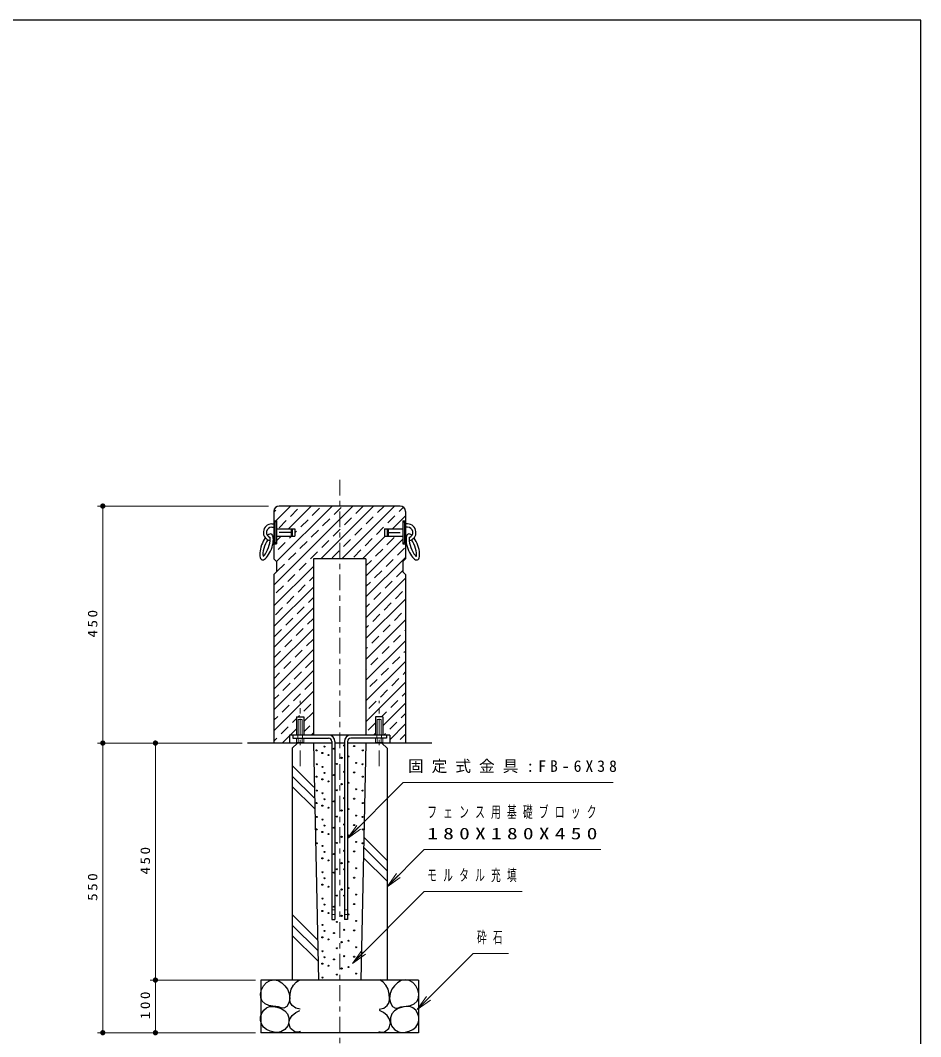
# Model space of a CAD drawing. Units: millimetres on the paper, scale 1:10. Extents: x -365 to 12, y -47 to 257.
# Drawn here: x -171 to 0, y 64 to 257 of the extents above; entities that cross this region are included whole.
import ezdxf

# ---------------------------------------------------------------- set-up
doc = ezdxf.new("R2010")
doc.units = ezdxf.units.MM
doc.linetypes.add('USER1', pattern=[4.5, 2.5, -2])
doc.linetypes.add('USER2', pattern=[6, 3, -1, 1, -1])
doc.layers.add('LY_1', color=7, linetype='Continuous', lineweight=13)
doc.layers.add('LY_2', color=7, linetype='Continuous', lineweight=13)
doc.styles.add('ＭＳ ゴシック', font='')
doc.styles.get('ＭＳ ゴシック').set_extended_font_data('MS Gothic')

# ---------------------------------------------------------------- blocks, each defined once
blk = doc.blocks.new('filled_dot')
at = {"color": 0, "linetype": 'Continuous', "lineweight": -2, "const_width": 1.25}
blk.add_lwpolyline([(-0.625, 0, 1), (0.625, 0, 1)], format="xyb", close=True, dxfattribs=at)

msp = doc.modelspace()

# ---------------------------------------------------------------- linework, layer by layer
at = {"layer": 'LY_1', "linetype": 'USER2'}
for p, q in [((-110.368, 169.769), (-110.368, 61.269)), ((-117.868, 115.369), (-117.868, 127.769)), ((-102.868, 115.369), (-102.868, 127.769))]:
    msp.add_line(p, q, dxfattribs=at)
at = {"layer": 'LY_1'}
for p, q in [((-123.868, 164.769), (-156.368, 164.769)), ((-155.368, 119.769), (-155.368, 164.769)), ((-122.868, 149.772), (-107.872, 164.769)), ((-122.526, 161.969), (-119.726, 164.769)), ((-122.368, 154.224), (-111.823, 164.769)), ((-120.074, 160.469), (-115.774, 164.769)), ((-119.707, 162.812), (-118.36, 164.159)), ((-115.576, 162.992), (-114.229, 164.339)), ((-113.92, 154.769), (-103.92, 164.769)), ((-111.445, 163.171), (-110.098, 164.518)), ((-109.969, 154.769), (-99.969, 164.769)), ((-107.314, 163.351), (-105.967, 164.698)), ((-103.183, 163.53), (-101.945, 164.769)), ((-99.052, 163.71), (-98.226, 164.536)), ((-122.868, 163.602), (-122.491, 163.979)), ((-117.731, 160.836), (-116.384, 162.183)), ((-113.6, 161.016), (-112.253, 162.363)), ((-109.469, 161.196), (-108.122, 162.543)), ((-105.338, 161.375), (-103.991, 162.722)), ((-101.207, 161.555), (-99.86, 162.902)), ((-100.318, 160.469), (-97.868, 162.918)), ((-121.862, 160.657), (-120.515, 162.004)), ((-115.755, 158.861), (-114.408, 160.208)), ((-111.625, 159.04), (-110.278, 160.387)), ((-107.494, 159.22), (-106.147, 160.567)), ((-103.363, 159.4), (-102.016, 160.747)), ((-122.368, 158.175), (-121.474, 159.069)), ((-119.886, 158.681), (-119.499, 159.069)), ((-118.868, 159.699), (-118.539, 160.028)), ((-109.649, 157.065), (-108.302, 158.412)), ((-106.018, 154.769), (-101.718, 159.069)), ((-105.518, 157.244), (-104.171, 158.591)), ((-105.368, 151.467), (-98.368, 158.467)), ((-101.387, 157.424), (-100.04, 158.771)), ((-122.042, 156.526), (-120.695, 157.873)), ((-117.911, 156.705), (-116.564, 158.053)), ((-113.78, 156.885), (-112.433, 158.232)), ((-107.673, 155.089), (-106.326, 156.436)), ((-103.542, 155.269), (-102.195, 156.616)), ((-99.411, 155.448), (-98.064, 156.795)), ((-122.868, 155.699), (-122.85, 155.718)), ((-120.066, 154.55), (-118.719, 155.897)), ((-115.935, 154.73), (-114.588, 156.077)), ((-111.804, 154.909), (-110.457, 156.256)), ((-105.368, 147.516), (-97.868, 155.016)), ((-105.368, 153.443), (-104.351, 154.46)), ((-101.567, 153.293), (-100.22, 154.64)), ((-122.868, 145.821), (-115.368, 153.321)), ((-122.221, 152.395), (-120.874, 153.742)), ((-118.09, 152.575), (-116.743, 153.922)), ((-103.722, 151.138), (-102.375, 152.485)), ((-99.591, 151.317), (-98.368, 152.54)), ((-120.246, 150.419), (-118.899, 151.766)), ((-116.115, 150.599), (-115.368, 151.345)), ((-105.368, 143.565), (-97.868, 151.065)), ((-122.868, 141.87), (-115.368, 149.37)), ((-122.401, 148.264), (-121.054, 149.611)), ((-118.27, 148.444), (-116.923, 149.791)), ((-105.368, 149.491), (-104.53, 150.329)), ((-101.746, 149.162), (-100.399, 150.509)), ((-120.425, 146.288), (-119.078, 147.635)), ((-116.294, 146.468), (-115.368, 147.394)), ((-105.368, 139.613), (-97.868, 147.113)), ((-103.902, 147.007), (-102.555, 148.354)), ((-99.771, 147.186), (-98.424, 148.533)), ((-122.868, 137.918), (-115.368, 145.418)), ((-122.58, 144.133), (-121.233, 145.48)), ((-118.45, 144.313), (-117.103, 145.66)), ((-105.368, 145.54), (-104.71, 146.199)), ((-101.926, 145.031), (-100.579, 146.378)), ((-120.605, 142.157), (-119.258, 143.504)), ((-116.474, 142.337), (-115.368, 143.443)), ((-105.368, 135.662), (-97.868, 143.162)), ((-104.081, 142.876), (-102.734, 144.223)), ((-99.95, 143.055), (-98.603, 144.403)), ((-122.868, 133.967), (-115.368, 141.467)), ((-122.76, 140.002), (-121.413, 141.349)), ((-118.629, 140.182), (-117.282, 141.529)), ((-105.368, 141.589), (-104.889, 142.068)), ((-102.106, 140.9), (-100.758, 142.247)), ((-97.975, 141.08), (-97.868, 141.186)), ((-120.784, 138.027), (-119.437, 139.374)), ((-116.654, 138.206), (-115.368, 139.491)), ((-105.368, 131.711), (-97.868, 139.211)), ((-104.261, 138.745), (-102.914, 140.092)), ((-100.13, 138.925), (-98.783, 140.272)), ((-122.868, 130.016), (-115.368, 137.516)), ((-122.868, 135.943), (-121.593, 137.218)), ((-118.809, 136.051), (-117.462, 137.398)), ((-105.368, 137.638), (-105.069, 137.937)), ((-102.285, 136.769), (-100.938, 138.116)), ((-98.154, 136.949), (-97.868, 137.235)), ((-120.964, 133.896), (-119.617, 135.243)), ((-116.833, 134.075), (-115.486, 135.422)), ((-105.368, 127.759), (-97.868, 135.259)), ((-104.44, 134.614), (-103.093, 135.961)), ((-100.309, 134.794), (-98.962, 136.141)), ((-122.868, 126.065), (-115.368, 133.565)), ((-118.988, 131.92), (-117.641, 133.267)), ((-105.368, 133.686), (-105.249, 133.806)), ((-102.465, 132.638), (-101.118, 133.985)), ((-98.334, 132.818), (-97.868, 133.284)), ((-122.868, 131.991), (-121.772, 133.087)), ((-117.013, 129.944), (-115.666, 131.291)), ((-105.368, 123.808), (-97.868, 131.308)), ((-104.62, 130.483), (-103.273, 131.83)), ((-100.489, 130.663), (-99.142, 132.01)), ((-122.868, 122.113), (-115.368, 129.613)), ((-121.144, 129.765), (-119.797, 131.112)), ((-102.644, 128.507), (-101.297, 129.855)), ((-98.513, 128.687), (-97.868, 129.332)), ((-122.868, 128.04), (-121.952, 128.956)), ((-119.168, 127.789), (-117.821, 129.136)), ((-104.8, 126.352), (-103.453, 127.699)), ((-100.669, 126.532), (-99.322, 127.879)), ((-121.323, 125.634), (-119.976, 126.981)), ((-117.192, 125.813), (-115.845, 127.16)), ((-117.168, 123.862), (-115.368, 125.662)), ((-102.432, 124.769), (-101.477, 125.724)), ((-102.168, 123.057), (-97.868, 127.357)), ((-122.868, 124.089), (-122.131, 124.826)), ((-119.348, 123.658), (-118.568, 124.438)), ((-118.268, 121.269), (-118.268, 124.269)), ((-118.268, 124.269), (-117.468, 124.269)), ((-118.237, 124.769), (-118.001, 125.005)), ((-117.468, 121.269), (-117.468, 124.269)), ((-104.979, 122.221), (-103.632, 123.568)), ((-103.268, 121.269), (-103.268, 124.269)), ((-103.268, 124.269), (-102.468, 124.269)), ((-102.468, 121.269), (-102.468, 124.269)), ((-100.848, 122.401), (-99.501, 123.748)), ((-98.693, 124.556), (-97.868, 125.381)), ((-121.503, 121.503), (-120.156, 122.85)), ((-119.761, 121.269), (-118.568, 122.462)), ((-117.168, 121.886), (-116.025, 123.03)), ((-115.81, 121.269), (-115.368, 121.711)), ((-103.956, 121.269), (-103.568, 121.657)), ((-101.98, 121.269), (-101.656, 121.593)), ((-100.868, 120.405), (-97.868, 123.405)), ((-131.368, 119.769), (-156.368, 119.769)), ((-128.868, 119.769), (-156.368, 119.769)), ((-155.368, 64.769), (-155.368, 119.769)), ((-145.368, 74.769), (-145.368, 119.769)), ((-122.868, 120.138), (-122.311, 120.695)), ((-121.261, 119.769), (-119.868, 121.162)), ((-118.587, 120.669), (-118.587, 119.869)), ((-117.149, 119.869), (-118.587, 119.869)), ((-118.228, 119.869), (-118.228, 120.669)), ((-117.509, 119.869), (-117.509, 120.669)), ((-117.149, 120.669), (-117.149, 119.869)), ((-103.587, 120.669), (-103.587, 119.869)), ((-103.587, 119.869), (-102.149, 119.869)), ((-103.228, 119.869), (-103.228, 120.669)), ((-102.509, 119.869), (-102.509, 120.669)), ((-102.149, 120.669), (-102.149, 119.869)), ((-98.873, 120.425), (-97.868, 121.43)), ((-115.248, 111.365), (-119.368, 115.485)), ((-115.203, 109.34), (-119.368, 113.505)), ((-115.158, 107.315), (-119.368, 111.525)), ((-108.906, 101.667), (-107.138, 104.142)), ((-108.906, 101.667), (-106.785, 103.788)), ((-106.431, 103.435), (-108.906, 101.667)), ((-101.368, 97.485), (-105.7, 101.818)), ((-101.368, 95.505), (-105.743, 99.881)), ((-101.368, 93.525), (-105.786, 97.944)), ((-101.368, 92.501), (-99.6, 94.976)), ((-101.368, 92.501), (-99.247, 94.622)), ((-98.893, 94.269), (-101.368, 92.501)), ((-114.605, 82.438), (-119.368, 87.201)), ((-114.56, 80.413), (-119.368, 85.221)), ((-114.515, 78.388), (-119.368, 83.241)), ((-107.933, 77.936), (-106.166, 80.411)), ((-107.933, 77.936), (-105.812, 80.057)), ((-105.458, 79.704), (-107.933, 77.936)), ((-126.368, 74.769), (-146.368, 74.769)), ((-145.368, 64.769), (-145.368, 74.769)), ((-95.618, 69.189), (-93.85, 71.664)), ((-95.618, 69.189), (-93.497, 71.31)), ((-93.143, 70.957), (-95.618, 69.189)), ((-126.368, 64.769), (-156.368, 64.769))]:
    msp.add_line(p, q, dxfattribs=at)
at = {"layer": 'LY_1', "color": 3, "lineweight": 25}
for p, q in [((-98.868, 164.769), (-121.868, 164.769)), ((-122.868, 163.769), (-122.868, 154.769)), ((-97.868, 163.769), (-97.868, 154.769)), ((-123.268, 161.369), (-122.668, 161.369)), ((-123.268, 160.769), (-122.668, 160.769)), ((-122.868, 161.969), (-122.368, 161.969)), ((-122.668, 161.769), (-122.668, 157.769)), ((-122.368, 161.769), (-122.668, 161.769)), ((-122.368, 161.969), (-122.368, 157.569)), ((-122.368, 160.469), (-118.868, 160.469)), ((-119.568, 160.469), (-119.568, 159.069)), ((-119.368, 160.469), (-119.368, 159.069)), ((-118.868, 160.469), (-118.868, 159.069)), ((-101.868, 160.469), (-101.868, 159.069)), ((-101.868, 160.469), (-98.368, 160.469)), ((-101.368, 160.469), (-101.368, 159.069)), ((-101.168, 160.469), (-101.168, 159.069)), ((-98.368, 161.969), (-98.368, 157.569)), ((-98.368, 161.969), (-97.868, 161.969)), ((-98.368, 161.769), (-98.068, 161.769)), ((-98.068, 161.769), (-98.068, 157.769)), ((-97.468, 161.369), (-98.068, 161.369)), ((-97.468, 160.769), (-98.068, 160.769)), ((-122.987, 158.769), (-122.668, 158.769)), ((-122.368, 159.069), (-118.868, 159.069)), ((-119.568, 159.769), (-121.868, 159.769)), ((-101.868, 159.069), (-98.368, 159.069)), ((-101.168, 159.769), (-98.868, 159.769)), ((-97.749, 158.769), (-98.068, 158.769)), ((-122.979, 158.169), (-122.668, 158.169)), ((-122.868, 157.569), (-122.368, 157.569)), ((-122.368, 157.769), (-122.668, 157.769)), ((-98.368, 157.769), (-98.068, 157.769)), ((-98.368, 157.569), (-97.868, 157.569)), ((-97.757, 158.169), (-98.068, 158.169)), ((-122.868, 154.769), (-122.368, 154.269)), ((-105.368, 154.769), (-115.368, 154.769)), ((-115.368, 154.769), (-115.368, 121.269)), ((-105.368, 154.769), (-105.368, 121.269)), ((-98.368, 154.269), (-97.868, 154.769)), ((-122.368, 154.269), (-122.368, 152.269)), ((-98.368, 154.269), (-98.368, 152.269)), ((-122.868, 151.769), (-122.368, 152.269)), ((-122.868, 151.769), (-122.868, 119.769)), ((-98.368, 152.269), (-97.868, 151.769)), ((-97.868, 151.769), (-97.868, 119.769)), ((-118.568, 124.769), (-117.168, 124.769)), ((-118.568, 124.769), (-118.568, 121.269)), ((-117.168, 124.769), (-117.168, 121.269)), ((-102.168, 124.769), (-103.568, 124.769)), ((-103.568, 124.769), (-103.568, 121.269)), ((-102.168, 124.769), (-102.168, 121.269)), ((-100.868, 121.269), (-119.868, 121.269)), ((-119.868, 121.269), (-119.868, 119.769)), ((-118.568, 121.269), (-119.868, 121.269)), ((-118.368, 119.769), (-119.368, 118.769)), ((-119.268, 121.269), (-119.268, 120.669)), ((-119.268, 120.669), (-112.468, 120.669)), ((-111.868, 119.769), (-118.368, 119.769)), ((-115.368, 119.769), (-114.368, 74.769)), ((-111.868, 120.069), (-111.868, 86.269)), ((-111.268, 120.069), (-111.268, 86.269)), ((-109.468, 119.769), (-111.268, 119.769)), ((-109.468, 120.069), (-109.468, 86.269)), ((-108.868, 120.069), (-108.868, 86.269)), ((-102.368, 119.769), (-108.868, 119.769)), ((-101.468, 120.669), (-108.268, 120.669)), ((-105.368, 119.769), (-106.368, 74.769)), ((-105.368, 119.769), (-105.368, 119.63)), ((-102.368, 119.769), (-101.368, 118.769)), ((-101.468, 121.269), (-101.468, 120.669)), ((-100.868, 121.269), (-100.868, 119.769)), ((-119.368, 118.769), (-119.368, 74.769)), ((-101.368, 118.769), (-101.368, 74.769)), ((-111.868, 86.269), (-111.268, 86.269)), ((-108.868, 86.269), (-109.468, 86.269)), ((-95.368, 74.769), (-125.368, 74.769)), ((-125.368, 74.769), (-125.368, 64.769)), ((-95.368, 74.769), (-95.368, 64.769)), ((-95.368, 64.769), (-125.368, 64.769))]:
    msp.add_line(p, q, dxfattribs=at)
at = {"layer": 'LY_1', "color": 20, "lineweight": 25}
for p, q in [((-111.868, 119.769), (-127.868, 119.769)), ((-109.468, 119.769), (-111.268, 119.769)), ((-92.868, 119.769), (-108.868, 119.769))]:
    msp.add_line(p, q, dxfattribs=at)
at = {"layer": 'LY_1', "linetype": 'USER1'}
for p, q in [((-118.318, 121.269), (-118.318, 120.669)), ((-117.418, 121.269), (-117.418, 120.669)), ((-103.318, 121.269), (-103.318, 120.669)), ((-102.418, 121.269), (-102.418, 120.669)), ((-111.868, 88.119), (-111.268, 88.119)), ((-111.868, 87.219), (-111.268, 87.219)), ((-108.868, 88.119), (-109.468, 88.119)), ((-108.868, 87.219), (-109.468, 87.219))]:
    msp.add_line(p, q, dxfattribs=at)
at = {"layer": 'LY_1', "color": 3, "lineweight": 25}
for points in [[(-124.491, 158.738), (-124.686, 158.442), (-124.871, 158.112), (-125.041, 157.755), (-125.192, 157.38), (-125.321, 156.996), (-125.424, 156.613), (-125.498, 156.239), (-125.542, 155.884), (-125.555, 155.557), (-125.537, 155.265), (-125.488, 155.015), (-125.408, 154.815), (-125.301, 154.668), (-125.169, 154.577), (-125.014, 154.547), (-124.842, 154.576), (-124.655, 154.664), (-124.458, 154.81), (-124.257, 155.009), (-124.056, 155.257), (-123.86, 155.548), (-123.673, 155.875), (-123.501, 156.229), (-123.348, 156.602), (-123.216, 156.986), (-123.111, 157.37), (-123.033, 157.745), (-122.985, 158.102), (-122.968, 158.433), (-122.983, 158.73), (-123.028, 158.985), (-123.104, 159.191), (-123.208, 159.345), (-123.338, 159.442), (-123.49, 159.48), (-123.661, 159.458), (-123.846, 159.376), (-124.042, 159.237), (-124.065, 159.217), (-124.089, 159.196)], [(-124.025, 158.358), (-124.054, 158.316), (-124.265, 157.973), (-124.463, 157.578), (-124.638, 157.15), (-124.779, 156.711), (-124.881, 156.281), (-124.94, 155.882), (-124.955, 155.539), (-124.932, 155.276), (-124.922, 155.225)], [(-124.916, 155.211), (-124.865, 155.251), (-124.679, 155.438), (-124.469, 155.711), (-124.258, 156.054), (-124.06, 156.449), (-123.886, 156.877), (-123.744, 157.316), (-123.642, 157.747), (-123.583, 158.145), (-123.568, 158.488), (-123.591, 158.752), (-123.596, 158.777)], [(-96.647, 159.196), (-96.845, 159.349), (-97.033, 159.444), (-97.208, 159.48), (-97.365, 159.457), (-97.5, 159.373), (-97.61, 159.233), (-97.693, 159.038), (-97.746, 158.794), (-97.768, 158.507), (-97.758, 158.183), (-97.718, 157.831), (-97.647, 157.459), (-97.547, 157.076), (-97.422, 156.692), (-97.273, 156.316), (-97.105, 155.956), (-96.922, 155.622), (-96.728, 155.322), (-96.527, 155.064), (-96.325, 154.852), (-96.127, 154.694), (-95.938, 154.591), (-95.761, 154.548), (-95.602, 154.565), (-95.464, 154.641), (-95.351, 154.775), (-95.265, 154.964), (-95.208, 155.202), (-95.182, 155.484), (-95.188, 155.804), (-95.225, 156.153), (-95.293, 156.523), (-95.389, 156.905), (-95.511, 157.29), (-95.657, 157.668), (-95.823, 158.03), (-96.005, 158.367), (-96.198, 158.671), (-96.222, 158.705), (-96.245, 158.738)], [(-97.14, 158.777), (-97.145, 158.752), (-97.168, 158.488), (-97.153, 158.145), (-97.094, 157.747), (-96.992, 157.316), (-96.851, 156.877), (-96.676, 156.449), (-96.478, 156.054), (-96.267, 155.711), (-96.058, 155.438), (-95.871, 155.251), (-95.82, 155.211)], [(-95.814, 155.225), (-95.804, 155.276), (-95.781, 155.539), (-95.796, 155.882), (-95.855, 156.281), (-95.957, 156.711), (-96.099, 157.15), (-96.273, 157.578), (-96.471, 157.973), (-96.682, 158.316), (-96.712, 158.358)], [(-117.89, 69.266), (-118.727, 69.463), (-119.42, 69.911), (-119.75, 70.533), (-119.845, 71.29), (-119.782, 72.085), (-119.56, 73.013), (-119.138, 73.816), (-118.61, 74.362), (-117.97, 74.783)], [(-102.847, 69.266), (-102.009, 69.463), (-101.317, 69.911), (-100.986, 70.533), (-100.891, 71.29), (-100.954, 72.085), (-101.176, 73.013), (-101.598, 73.816), (-102.127, 74.362), (-102.766, 74.783)], [(-117.809, 64.998), (-118.353, 64.897), (-118.896, 64.958), (-119.686, 65.586), (-120.024, 66.569), (-119.851, 67.368), (-119.379, 68.058), (-118.709, 68.619), (-117.93, 68.984)], [(-102.927, 64.998), (-102.383, 64.897), (-101.84, 64.958), (-101.051, 65.586), (-100.713, 66.569), (-100.885, 67.368), (-101.357, 68.058), (-102.027, 68.619), (-102.806, 68.984)]]:
    msp.add_lwpolyline(points, dxfattribs=at)
at = {"layer": 'LY_1'}
for points in [[(-108.906, 101.667), (-98.299, 112.274), (-58.405, 112.274)], [(-101.368, 92.501), (-94.297, 99.572), (-60.73, 99.572)], [(-107.933, 77.936), (-94.297, 91.572), (-75.73, 91.572)], [(-95.618, 69.189), (-85.012, 79.795), (-78.28, 79.795)]]:
    msp.add_lwpolyline(points, dxfattribs=at)
at = {"layer": 'LY_1', "color": 3, "lineweight": 25}
for points in [[(-123.044, 69.83), (-123.815, 69.967), (-124.544, 70.269), (-125.097, 70.756), (-125.368, 71.406), (-125.394, 72.161), (-125.218, 72.93), (-124.831, 73.703), (-124.273, 74.317), (-123.567, 74.702), (-122.801, 74.808), (-122.037, 74.662), (-121.344, 74.265), (-120.769, 73.688), (-120.306, 73.011), (-119.932, 72.196), (-119.822, 71.28), (-119.995, 70.462), (-120.383, 69.765), (-120.95, 69.427), (-121.458, 69.496), (-121.997, 69.669), (-122.521, 69.771)], [(-97.693, 69.83), (-96.921, 69.967), (-96.193, 70.269), (-95.639, 70.756), (-95.368, 71.406), (-95.342, 72.161), (-95.518, 72.93), (-95.905, 73.703), (-96.464, 74.317), (-97.169, 74.702), (-97.936, 74.808), (-98.699, 74.662), (-99.393, 74.265), (-99.968, 73.688), (-100.431, 73.011), (-100.804, 72.196), (-100.914, 71.28), (-100.741, 70.462), (-100.353, 69.765), (-99.787, 69.427), (-99.278, 69.496), (-98.74, 69.669), (-98.215, 69.771)], [(-122.842, 64.877), (-123.568, 65.049), (-124.249, 65.368), (-124.815, 65.844), (-125.187, 66.429), (-125.381, 67.104), (-125.379, 67.817), (-125.178, 68.494), (-124.805, 69.082), (-124.292, 69.508), (-123.671, 69.721), (-122.986, 69.745), (-122.279, 69.629), (-121.473, 69.357), (-120.775, 68.933), (-120.265, 68.34), (-120.016, 67.626), (-120.003, 66.842), (-120.225, 66.085), (-120.76, 65.366), (-121.514, 64.918), (-122.175, 64.808)], [(-97.894, 64.877), (-97.168, 65.049), (-96.488, 65.368), (-95.921, 65.844), (-95.549, 66.429), (-95.355, 67.104), (-95.357, 67.817), (-95.558, 68.494), (-95.931, 69.082), (-96.445, 69.508), (-97.065, 69.721), (-97.751, 69.745), (-98.458, 69.629), (-99.264, 69.357), (-99.961, 68.933), (-100.471, 68.34), (-100.721, 67.626), (-100.734, 66.842), (-100.511, 66.085), (-99.977, 65.366), (-99.223, 64.918), (-98.562, 64.808)]]:
    msp.add_lwpolyline(points, close=True, dxfattribs=at)
for centre in [(-114.761, 118.387), (-113.661, 117.887), (-113.264, 119.11), (-111.447, 118.68), (-109.498, 119.308), (-107.615, 119.209), (-105.975, 118.387), (-114.728, 115.744), (-112.505, 117.491), (-110.886, 115.806), (-109.994, 116.962), (-108.672, 117.226), (-107.251, 116.004), (-106.008, 115.744), (-113.628, 115.244), (-113.264, 114.11), (-109.498, 114.308), (-107.615, 114.209), (-114.761, 113.387), (-113.661, 112.887), (-112.505, 112.491), (-111.447, 113.68), (-109.994, 111.962), (-108.672, 112.226), (-105.975, 113.387), (-114.728, 110.744), (-113.628, 110.244), (-110.886, 110.806), (-107.251, 111.004), (-106.008, 110.744), (-114.761, 108.387), (-113.264, 109.11), (-111.447, 108.68), (-109.498, 109.308), (-107.615, 109.209), (-105.975, 108.387), (-113.661, 107.887), (-112.505, 107.491), (-109.994, 106.962), (-108.672, 107.226), (-114.728, 105.744), (-113.628, 105.244), (-113.264, 104.11), (-110.886, 105.806), (-109.498, 104.308), (-107.615, 104.209), (-107.251, 106.004), (-106.008, 105.744), (-114.761, 103.387), (-113.661, 102.887), (-112.505, 102.491), (-111.447, 103.68), (-108.672, 102.226), (-105.975, 103.387), (-114.728, 100.744), (-110.886, 100.806), (-109.994, 101.962), (-107.251, 101.004), (-106.008, 100.744), (-113.628, 100.244), (-113.264, 99.11), (-111.447, 98.68), (-109.498, 99.308), (-107.615, 99.209), (-113.661, 97.887), (-112.505, 97.491), (-109.994, 96.962), (-108.672, 97.226), (-113.628, 95.244), (-111.447, 95.18), (-110.886, 95.806), (-109.498, 95.808), (-107.251, 96.004), (-113.661, 92.887), (-113.264, 94.11), (-107.615, 94.209), (-112.505, 92.491), (-110.886, 90.806), (-109.994, 91.962), (-109.498, 90.808), (-108.672, 92.226), (-107.251, 91.004), (-113.628, 90.244), (-113.264, 89.11), (-111.447, 88.68), (-107.615, 89.209), (-113.661, 87.887), (-112.505, 87.491), (-109.994, 86.962), (-108.672, 87.226), (-113.628, 85.244), (-110.886, 85.806), (-107.251, 86.004), (-113.661, 82.887), (-113.264, 84.11), (-111.447, 83.68), (-109.498, 84.308), (-107.615, 84.209), (-112.505, 82.491), (-109.994, 81.962), (-108.672, 82.226), (-107.251, 81.004), (-113.628, 80.244), (-113.264, 79.11), (-110.886, 80.806), (-109.498, 79.308), (-107.615, 79.209), (-113.661, 77.887), (-112.505, 77.491), (-111.447, 78.68), (-108.672, 77.226), (-113.628, 75.244), (-110.886, 75.806), (-109.994, 76.962), (-107.251, 76.004)]:
    msp.add_circle(centre, 0.1, dxfattribs=at)
for centre, radius, start, end in [((-121.868, 163.769), 1, 90, 179.99999), ((-98.868, 163.769), 1, 0, 90), ((-123.268, 159.769), 1.6, 89.99998, 258.81338), ((-123.268, 159.769), 1, 89.99998, 250.85627), ((-97.468, 159.769), 1.6, 281.18664, 90.00004), ((-97.468, 159.769), 1, 289.14375, 90.00004), ((-112.468, 120.069), 1.2, 0.00001, 90), ((-112.468, 120.069), 0.6, 0.00001, 90), ((-108.268, 120.069), 1.2, 90, 179.99999), ((-108.268, 120.069), 0.6, 90, 179.99999)]:
    msp.add_arc(centre, radius, start, end, dxfattribs=at)
at = {"layer": 'LY_2', "color": 20, "lineweight": 25}
for p, q in [((0, 257), (-365, 257)), ((0, 0), (0, 257))]:
    msp.add_line(p, q, dxfattribs=at)

# ---------------------------------------------------------------- block references
at = {"layer": 'LY_1', "xscale": 0.4, "yscale": 0.4}
for p, rotation in [((-155.368, 164.769), 270), ((-155.368, 119.769), 270), ((-155.368, 119.769), 90), ((-145.368, 119.769), 270), ((-145.368, 74.769), 90), ((-155.368, 64.769), 90), ((-145.368, 64.769), 90)]:
    msp.add_blockref('filled_dot', p, dxfattribs=dict(at, rotation=rotation))

# ---------------------------------------------------------------- texts
at = {"layer": 'LY_1', "char_height": 1.833, "attachment_point": 8, "rotation": 90, "style": 'ＭＳ ゴシック'}
for s, insert in [('\\T1.33;\\W1.15;450', (-156.368, 142.661)), ('\\T1.33;\\W1.15;450', (-146.368, 97.661)), ('\\T1.33;\\W1.15;550', (-156.368, 92.661)), ('\\T1.33;\\W1.15;100', (-146.368, 70.198))]:
    msp.add_mtext(s, dxfattribs=dict(at, insert=insert))
at = {"layer": 'LY_1', "char_height": 2.199, "attachment_point": 4, "style": 'ＭＳ ゴシック'}
for s, insert in [('\\T1.5;固定式金具:FB-6X38', (-97.405, 115.274)), ('\\T1.64;\\W0.6;フェンス用基礎ブロック', (-93.73, 106.572)), ('\\T1.5;\\W1.35;180X180X450', (-93.73, 102.572)), ('\\T1.64;\\W0.6;モルタル充填', (-93.73, 94.572)), ('\\T1.64;\\W0.6;砕石', (-84.28, 82.795))]:
    msp.add_mtext(s, dxfattribs=dict(at, insert=insert))

doc.saveas('drawing.dxf')
